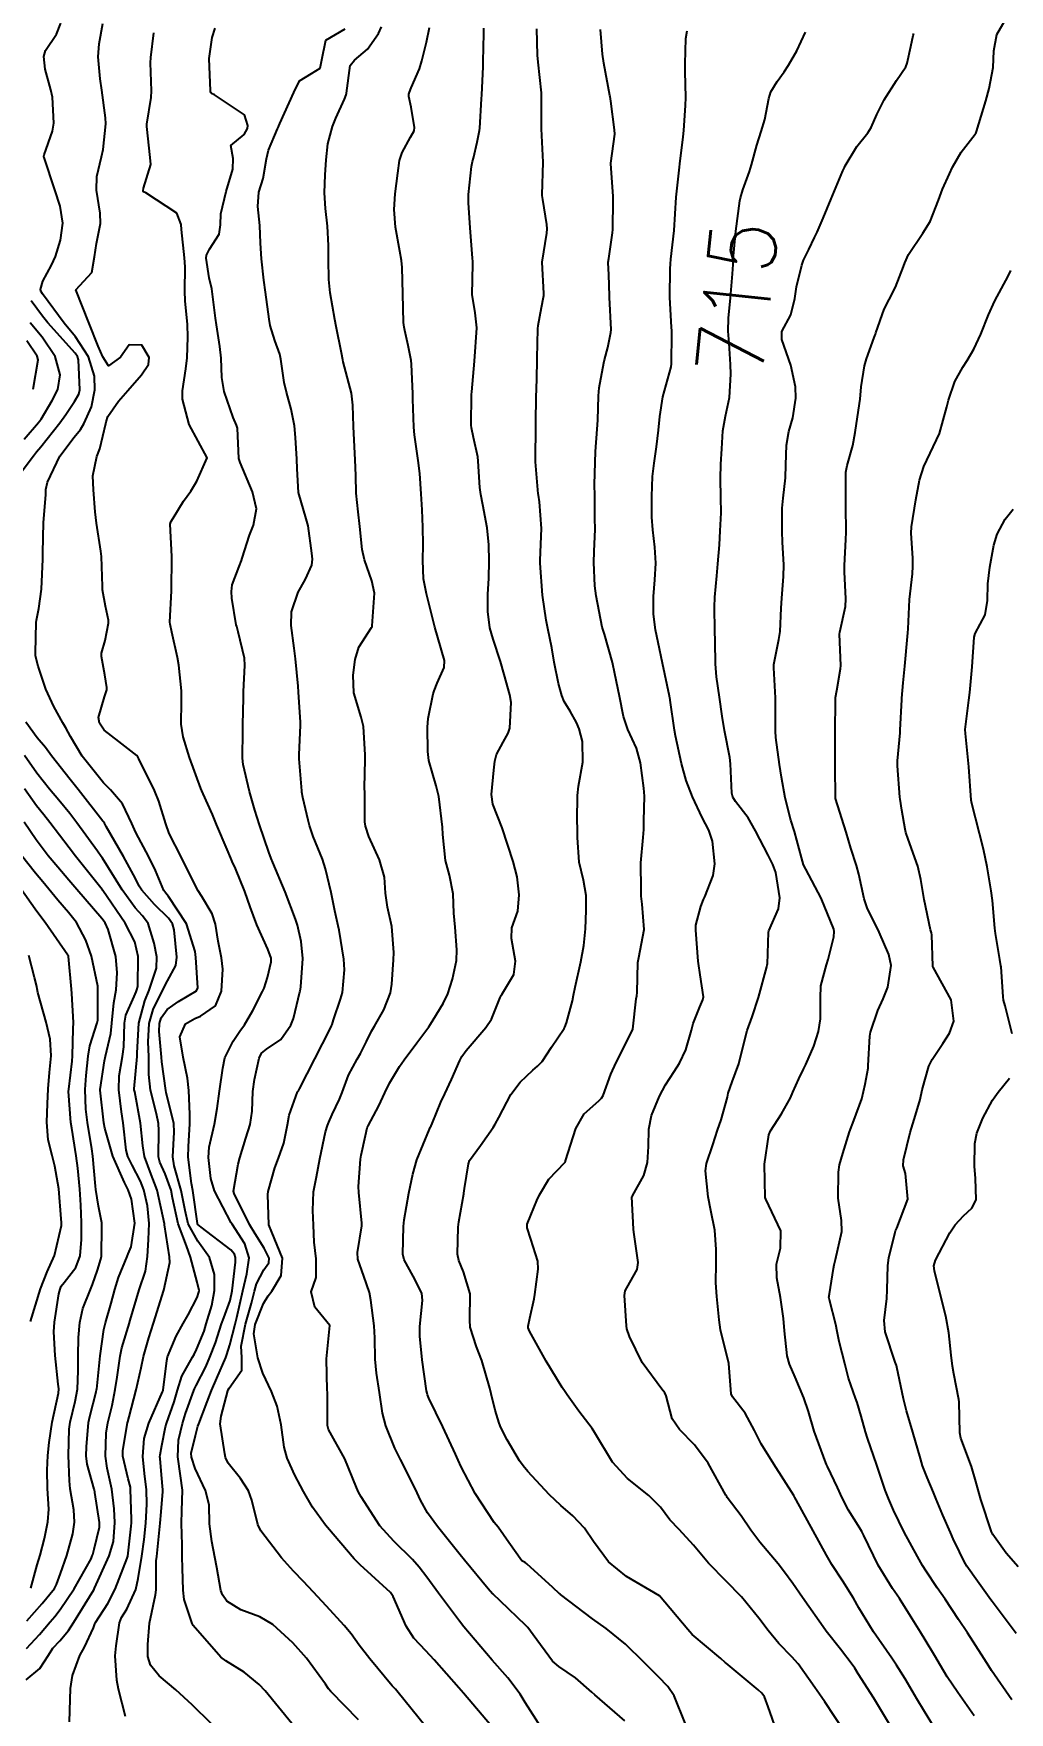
# Model space of a CAD drawing. Header units: metres. Extents: x 298520 to 308411, y 7433745 to 7450750.
# Drawn here: x 300879.5 to 300938.2, y 7448323.6 to 7448424.5 of the extents above; entities that cross this region are included whole.
import ezdxf
from ezdxf.enums import TextEntityAlignment as Align

# ---------------------------------------------------------------- set-up
doc = ezdxf.new("R2010")
doc.units = ezdxf.units.M
doc.header["$LTSCALE"] = 10
for name, color, linetype in [('Cotas', 45, 'Continuous'), ('Curvas de Nivel 1m', 11, 'Continuous'), ('Curvas de Nivel 5m', 15, 'Continuous')]:
    doc.layers.add(name, color=color, linetype=linetype)
doc.styles.add('Style-STANDARD', font='STANDARD.shx')

msp = doc.modelspace()

# ---------------------------------------------------------------- linework, layer by layer
at = {"layer": 'Curvas de Nivel 1m', "flags": 128}
for points, elevation in [([(300938.33, 7448324.4), (300937.11, 7448326.16), (300936.95, 7448326.41), (300936.67, 7448326.86), (300935.67, 7448328.42), (300935.14, 7448329.23), (300934.33, 7448330.44), (300933.85, 7448331.13), (300933.18, 7448332.13), (300932.97, 7448332.46), (300932.66, 7448333), (300931.87, 7448334.47), (300931.22, 7448335.78), (300930.92, 7448336.48), (300930.73, 7448336.99), (300930.22, 7448338.49), (300929.67, 7448340.11), (300929.55, 7448340.5), (300929.29, 7448341.43), (300929.05, 7448342.25), (300928.95, 7448342.51), (300928.52, 7448343.71), (300928.31, 7448344.52), (300927.96, 7448345.91), (300927.83, 7448346.52), (300927.76, 7448346.93), (300927.37, 7448348.42), (300927.35, 7448348.53), (300927.34, 7448348.56), (300927.38, 7448348.77), (300927.62, 7448350.3), (300927.66, 7448350.53), (300927.73, 7448350.85), (300928.11, 7448352.52), (300928.09, 7448353.19), (300927.89, 7448354.52), (300927.91, 7448356.08), (300927.98, 7448356.52), (300928.17, 7448357.21), (300928.58, 7448358.51), (300928.84, 7448359.18), (300929.32, 7448360.5), (300929.53, 7448361.38), (300929.7, 7448362.34), (300929.71, 7448362.5), (300929.8, 7448364.26), (300929.84, 7448364.5), (300930.28, 7448365.79), (300930.61, 7448366.49), (300930.89, 7448367.2), (300931.09, 7448368.49), (300930.95, 7448369.16), (300930.37, 7448370.49), (300929.65, 7448371.97), (300929.46, 7448372.5), (300929.15, 7448373.98), (300929, 7448374.51), (300928.66, 7448375.55), (300928.37, 7448376.51), (300927.73, 7448378.52), (300927.72, 7448380.49), (300927.72, 7448380.52), (300927.71, 7448380.56), (300927.72, 7448382.52), (300927.73, 7448384.44), (300927.73, 7448384.52), (300927.73, 7448384.59), (300927.81, 7448385.02), (300928.04, 7448386.31), (300928.05, 7448386.52), (300927.98, 7448388.39), (300928, 7448388.52), (300928.33, 7448390.05), (300928.36, 7448390.52), (300928.27, 7448392.14), (300928.27, 7448392.52), (300928.36, 7448394.08), (300928.37, 7448394.52), (300928.36, 7448396.09), (300928.36, 7448396.52), (300928.36, 7448398.12), (300928.43, 7448398.52), (300928.78, 7448399.72), (300928.93, 7448400.51), (300929.07, 7448401.44), (300929.22, 7448402.51), (300929.28, 7448403.25), (300929.48, 7448404.51), (300929.61, 7448404.94), (300930.06, 7448406.21), (300930.14, 7448406.42), (300930.16, 7448406.5), (300930.67, 7448407.91), (300930.97, 7448408.49), (300931.35, 7448409.23), (300931.82, 7448410.48), (300931.9, 7448410.7), (300932.12, 7448411.2), (300932.98, 7448412.47), (300933.43, 7448413.17), (300933.93, 7448414.45), (300934.17, 7448415.12), (300934.58, 7448416.05), (300934.76, 7448416.44), (300935.29, 7448417.35), (300936.14, 7448418.43), (300936.17, 7448418.47), (300936.21, 7448418.58), (300936.77, 7448420.42), (300936.98, 7448421.16), (300937.22, 7448422.42), (300937.25, 7448423.43), (300937.43, 7448424.41), (300938.3, 7448425.89)], 717), ([(300890.21, 7448322.97), (300889.08, 7448324.09), (300888.09, 7448324.99), (300887.1, 7448325.83), (300886.57, 7448326.47), (300886.42, 7448327.01), (300886.41, 7448327.73), (300886.51, 7448329.01), (300886.87, 7448330.71), (300886.91, 7448331), (300886.92, 7448332.75), (300886.95, 7448333), (300886.98, 7448333.21), (300887.16, 7448335), (300887.22, 7448335.68), (300887.32, 7448336.91), (300887.32, 7448337), (300887.24, 7448337.9), (300887.15, 7448338.9), (300887.14, 7448339), (300887.15, 7448339.11), (300887.26, 7448339.67), (300887.48, 7448340.8), (300887.53, 7448341), (300888, 7448342.29), (300888.2, 7448342.99), (300888.46, 7448343.84), (300889.09, 7448344.98), (300889.19, 7448345.13), (300889.34, 7448345.43), (300889.79, 7448346.54), (300889.92, 7448346.97), (300890.25, 7448348.08), (300890.42, 7448348.97), (300890.41, 7448349.94), (300890.11, 7448350.97), (300889.41, 7448351.95), (300888.84, 7448352.99), (300888.65, 7448353.78), (300888.42, 7448354.99), (300888, 7448356.46), (300887.91, 7448357), (300888, 7448358.48), (300887.97, 7448359), (300887.52, 7448360.87), (300887.49, 7448361), (300887.26, 7448362.72), (300887.23, 7448363), (300887.09, 7448364.54), (300887.11, 7448365.01), (300887.21, 7448365.36), (300887.58, 7448365.86), (300888.25, 7448366.33), (300889.34, 7448366.98), (300889.42, 7448367.15), (300889.3, 7448368.98), (300889.26, 7448369.34), (300888.74, 7448370.99), (300887.66, 7448372.65), (300887.49, 7448372.84), (300887.37, 7448373), (300886.87, 7448374.2), (300886.47, 7448375.02), (300885.7, 7448376.49), (300885.46, 7448377.03), (300884.89, 7448378.2), (300884.17, 7448379.04), (300883.74, 7448379.46), (300882.47, 7448381.06), (300881.77, 7448382.26), (300881.48, 7448382.78), (300881.3, 7448383.08), (300880.76, 7448384.05), (300880.28, 7448385.09), (300879.82, 7448386.48), (300879.67, 7448387.1), (300879.66, 7448387.27), (300879.71, 7448389.1), (300879.72, 7448389.23), (300879.86, 7448389.93), (300880.02, 7448391.1), (300880.11, 7448392.89), (300880.11, 7448393.1), (300880.1, 7448393.29), (300880.14, 7448395.1), (300880.28, 7448396.76), (300880.29, 7448397.09), (300880.38, 7448397.52), (300881.13, 7448399.08), (300881.98, 7448400.22), (300882.37, 7448400.69), (300882.58, 7448401.06), (300883.02, 7448402.05), (300883.22, 7448403.06), (300883.2, 7448403.89), (300882.85, 7448405.06), (300882.06, 7448406.25), (300881.39, 7448407.08), (300880.09, 7448408.84), (300879.99, 7448408.99), (300879.96, 7448409.09), (300880.1, 7448409.59), (300880.63, 7448410.56), (300880.86, 7448411.08), (300881.16, 7448412.05), (300881.31, 7448413.08), (300881.15, 7448414.09), (300880.82, 7448415.08), (300880.18, 7448417.02), (300880.16, 7448417.07), (300880.16, 7448417.09), (300880.16, 7448417.11), (300880.18, 7448417.18), (300880.69, 7448418.6), (300880.76, 7448419.08), (300880.68, 7448420.64), (300880.59, 7448421.09), (300880.25, 7448422.32), (300880.17, 7448423.09), (300880.27, 7448423.44), (300880.93, 7448424.43), (300881.18, 7448425.08)], 704), ([(300899.07, 7448323.2), (300897.41, 7448324.89), (300897.27, 7448325.06), (300897.1, 7448325.33), (300895.95, 7448326.9), (300895.12, 7448327.82), (300893.93, 7448328.92), (300893.14, 7448329.38), (300892.01, 7448329.81), (300891.16, 7448330.33), (300890.9, 7448330.71), (300890.81, 7448330.96), (300890.55, 7448332.34), (300890.44, 7448332.97), (300890.26, 7448333.91), (300890.12, 7448334.97), (300890.09, 7448336.11), (300889.88, 7448336.97), (300889.25, 7448338.3), (300889.03, 7448338.98), (300889.02, 7448339.21), (300889.27, 7448340.27), (300889.42, 7448340.83), (300889.48, 7448340.98), (300889.98, 7448342.29), (300890.24, 7448342.97), (300890.56, 7448343.72), (300891.1, 7448344.96), (300891.17, 7448345.13), (300891.34, 7448345.72), (300891.66, 7448346.96), (300891.77, 7448347.36), (300892.13, 7448348.95), (300892.36, 7448349.98), (300892.51, 7448350.94), (300892.24, 7448351.78), (300891.48, 7448352.96), (300891.42, 7448353.05), (300890.41, 7448354.97), (300890.19, 7448355.7), (300890.05, 7448356.97), (300890.1, 7448357.59), (300890.42, 7448358.97), (300890.57, 7448359.9), (300890.72, 7448360.96), (300890.92, 7448362.34), (300891.05, 7448362.96), (300891.55, 7448363.96), (300891.95, 7448364.56), (300892.22, 7448364.94), (300892.72, 7448365.8), (300893.31, 7448366.93), (300893.4, 7448367.13), (300893.6, 7448367.78), (300893.83, 7448368.71), (300893.82, 7448368.93), (300893.62, 7448369.48), (300892.96, 7448370.94), (300892.57, 7448372.03), (300892.25, 7448372.94), (300891.68, 7448374.32), (300891.48, 7448374.75), (300891.4, 7448374.95), (300891.18, 7448375.47), (300890.54, 7448376.97), (300890.3, 7448377.56), (300889.73, 7448378.81), (300889.65, 7448378.98), (300889.59, 7448379.13), (300888.91, 7448380.99), (300888.54, 7448382.23), (300888.42, 7448382.99), (300888.44, 7448384.35), (300888.43, 7448384.99), (300888.28, 7448386.54), (300888.2, 7448387), (300887.85, 7448388.52), (300887.75, 7448389), (300887.73, 7448389.12), (300887.83, 7448391), (300887.83, 7448391.04), (300887.85, 7448393), (300887.85, 7448393.05), (300887.76, 7448395), (300887.79, 7448395.14), (300887.93, 7448395.37), (300888.56, 7448396.38), (300889, 7448396.99), (300889.36, 7448397.58), (300889.97, 7448398.98), (300888.9, 7448400.99), (300888.5, 7448402.51), (300888.5, 7448403), (300888.7, 7448404.33), (300888.78, 7448404.99), (300888.82, 7448406.23), (300888.79, 7448406.99), (300888.66, 7448408.42), (300888.64, 7448408.99), (300888.65, 7448410.45), (300888.61, 7448411), (300888.44, 7448412.7), (300888.41, 7448413), (300888.15, 7448413.67), (300886.29, 7448414.89), (300886.16, 7448414.96), (300886.14, 7448415), (300886.13, 7448415.02), (300886.16, 7448415.19), (300886.6, 7448416.6), (300886.55, 7448417.02), (300886.35, 7448418.88), (300886.36, 7448419.02), (300886.62, 7448420.63), (300886.63, 7448421.02), (300886.57, 7448422.7), (300886.59, 7448423.02), (300886.78, 7448424.51)], 706), ([(300903.06, 7448322.86), (300901.45, 7448324.83), (300901.29, 7448325.03), (300901.1, 7448325.24), (300899.76, 7448326.85), (300899.12, 7448327.69), (300898.63, 7448328.37), (300898.21, 7448328.87), (300897.15, 7448330.03), (300896.35, 7448330.89), (300895.77, 7448331.5), (300895.17, 7448332.12), (300894.44, 7448332.92), (300893.21, 7448334.55), (300893.03, 7448334.93), (300892.67, 7448336.38), (300892.46, 7448336.94), (300891.98, 7448337.69), (300891.25, 7448338.61), (300891.08, 7448338.96), (300891.04, 7448339.18), (300890.77, 7448340.97), (300890.82, 7448341.43), (300891.22, 7448342.96), (300891.24, 7448343.02), (300891.31, 7448343.12), (300892.07, 7448344.2), (300892.06, 7448344.95), (300892.03, 7448345.64), (300892.28, 7448346.95), (300892.65, 7448348.22), (300892.82, 7448348.94), (300892.94, 7448349.38), (300893.39, 7448350.22), (300893.68, 7448350.64), (300893.7, 7448350.93), (300893.41, 7448351.53), (300892.86, 7448352.38), (300892.53, 7448352.94), (300891.6, 7448354.8), (300891.56, 7448354.95), (300891.85, 7448356.56), (300891.94, 7448356.95), (300892.3, 7448358.12), (300892.57, 7448358.94), (300892.69, 7448359.75), (300892.73, 7448360.94), (300892.82, 7448361.65), (300893.1, 7448362.93), (300893.25, 7448363.23), (300893.55, 7448363.48), (300894.41, 7448364.06), (300895.01, 7448364.92), (300895.16, 7448365.32), (300895.55, 7448366.91), (300895.56, 7448366.95), (300895.6, 7448367.22), (300895.73, 7448368.91), (300895.63, 7448369.93), (300895.4, 7448370.91), (300895.28, 7448371.28), (300894.66, 7448372.92), (300893.93, 7448374.68), (300893.83, 7448374.93), (300893.69, 7448375.31), (300893.13, 7448376.94), (300892.84, 7448377.82), (300892.52, 7448378.94), (300892.15, 7448380.56), (300892.1, 7448380.95), (300892.12, 7448382.6), (300892.13, 7448382.95), (300892.16, 7448384.58), (300892.17, 7448384.95), (300892.25, 7448386.52), (300892.22, 7448386.95), (300891.85, 7448388.53), (300891.76, 7448388.86), (300891.73, 7448388.95), (300891.47, 7448390.55), (300891.44, 7448390.96), (300891.49, 7448391.35), (300891.9, 7448392.46), (300892.04, 7448392.81), (300892.08, 7448392.95), (300892.53, 7448394.34), (300892.77, 7448394.94), (300892.95, 7448395.93), (300892.7, 7448396.94), (300891.97, 7448398.71), (300891.9, 7448398.88), (300891.89, 7448398.95), (300891.8, 7448400.76), (300891.75, 7448400.95), (300891.54, 7448401.41), (300891.01, 7448402.97), (300890.87, 7448403.81), (300890.82, 7448404.97), (300890.75, 7448405.67), (300890.53, 7448406.97), (300890.48, 7448407.37), (300890.28, 7448408.98), (300890.25, 7448409.13), (300890.1, 7448409.8), (300889.92, 7448410.98), (300889.94, 7448411.16), (300890.12, 7448411.51), (300890.7, 7448412.41), (300890.79, 7448412.97), (300890.81, 7448413.63), (300891.12, 7448414.97), (300891.53, 7448416.32), (300891.55, 7448416.96), (300891.41, 7448417.74), (300892.2, 7448418.41), (300892.4, 7448418.76), (300892.42, 7448418.95), (300892.22, 7448419.58), (300890.41, 7448420.79), (300890.23, 7448420.87), (300890.19, 7448420.92), (300890.18, 7448420.97), (300890.18, 7448421.03), (300890.1, 7448422.97), (300890.28, 7448424.22), (300890.46, 7448424.79)], 707), ([(300907.06, 7448322.81), (300905.38, 7448324.79), (300905.1, 7448325.11), (300903.63, 7448326.8), (300903.12, 7448327.35), (300902.4, 7448328.1), (300901.94, 7448328.83), (300901.16, 7448330.6), (300900.99, 7448330.84), (300899.18, 7448332.5), (300898.82, 7448332.86), (300897.21, 7448334.75), (300897.1, 7448334.88), (300896.3, 7448335.97), (300895.76, 7448336.9), (300895.59, 7448337.25), (300895.24, 7448337.89), (300894.78, 7448338.91), (300894.61, 7448339.57), (300894.42, 7448340.92), (300894.18, 7448342.03), (300893.84, 7448342.92), (300893.32, 7448344.01), (300893.03, 7448344.93), (300892.79, 7448346.38), (300892.86, 7448346.94), (300893.37, 7448348.2), (300893.65, 7448348.65), (300893.86, 7448348.93), (300894.43, 7448349.88), (300894.51, 7448350.92), (300893.86, 7448352.48), (300893.69, 7448352.93), (300893.62, 7448354.75), (300893.64, 7448354.93), (300894.05, 7448356.34), (300894.26, 7448356.92), (300894.58, 7448357.82), (300894.8, 7448358.92), (300894.91, 7448359.51), (300895.41, 7448360.91), (300895.46, 7448360.98), (300895.52, 7448361.1), (300896.45, 7448362.9), (300897.37, 7448364.69), (300897.46, 7448364.88), (300897.49, 7448364.96), (300897.57, 7448365.23), (300897.99, 7448366.47), (300898.11, 7448366.87), (300898.24, 7448368.24), (300898.2, 7448368.87), (300897.91, 7448370.61), (300897.85, 7448370.88), (300897.65, 7448371.79), (300897.47, 7448372.69), (300897.43, 7448372.88), (300897.1, 7448374.31), (300896.91, 7448374.89), (300896.35, 7448376.25), (300896.12, 7448376.9), (300896.04, 7448377.23), (300895.73, 7448378.59), (300895.66, 7448378.91), (300895.66, 7448378.99), (300895.5, 7448380.91), (300895.5, 7448381.17), (300895.58, 7448382.91), (300895.58, 7448383.12), (300895.47, 7448384.91), (300895.45, 7448385.27), (300895.28, 7448386.92), (300895.2, 7448387.56), (300895.03, 7448388.92), (300895.04, 7448389.74), (300895.44, 7448390.91), (300895.6, 7448391.19), (300895.88, 7448391.7), (300896.26, 7448392.54), (300896.3, 7448392.9), (300896.26, 7448393.26), (300896.05, 7448394.9), (300895.93, 7448395.33), (300895.47, 7448396.91), (300895.38, 7448398.32), (300895.37, 7448398.91), (300895.28, 7448400.21), (300895.22, 7448400.91), (300895.02, 7448401.9), (300894.74, 7448402.92), (300894.61, 7448403.51), (300894.41, 7448404.92), (300894.34, 7448405.22), (300894.05, 7448406.03), (300893.77, 7448406.93), (300893.7, 7448407.31), (300893.48, 7448408.94), (300893.39, 7448409.65), (300893.25, 7448410.94), (300893.19, 7448411.88), (300893.15, 7448412.94), (300893.02, 7448414.07), (300893.08, 7448414.94), (300893.34, 7448415.77), (300893.55, 7448416.94), (300893.66, 7448417.46), (300894.21, 7448418.75), (300894.27, 7448418.87), (300894.29, 7448418.93), (300894.35, 7448419.06), (300895.18, 7448420.92), (300895.53, 7448421.63), (300896.25, 7448422.06), (300896.76, 7448422.39), (300896.87, 7448422.89), (300897.11, 7448424.06), (300898.28, 7448424.75)], 708), ([(300910.06, 7448322.73), (300909.09, 7448324.23), (300908.78, 7448324.74), (300908.05, 7448325.71), (300907.11, 7448326.77), (300905.41, 7448328.79), (300905.14, 7448329.13), (300903.89, 7448330.8), (300903.17, 7448331.77), (300902.72, 7448332.36), (300902.31, 7448332.82), (300901.2, 7448333.92), (300900.35, 7448334.85), (300899.23, 7448336.58), (300899.08, 7448336.86), (300898.96, 7448337.14), (300898.26, 7448338.87), (300897.28, 7448340.64), (300897.22, 7448340.88), (300897.22, 7448342.8), (300897.21, 7448342.88), (300897.19, 7448343), (300897.16, 7448344.88), (300897.35, 7448346.88), (300896.44, 7448347.97), (300896.22, 7448348.9), (300896.52, 7448349.76), (300896.52, 7448350.89), (300896.41, 7448351.89), (300896.36, 7448352.9), (300896.32, 7448353.79), (300896.37, 7448354.9), (300896.54, 7448355.81), (300896.75, 7448356.89), (300897.1, 7448358.5), (300897.21, 7448358.88), (300897.29, 7448359.09), (300897.5, 7448359.55), (300897.93, 7448360.47), (300898.09, 7448360.87), (300898.48, 7448361.92), (300898.99, 7448362.87), (300899.2, 7448363.21), (300899.55, 7448363.93), (300899.86, 7448364.55), (300900.04, 7448364.86), (300900.59, 7448365.83), (300900.99, 7448366.85), (300901.07, 7448367.37), (300901.18, 7448368.84), (300901.19, 7448369.27), (300901.08, 7448370.84), (300900.81, 7448372), (300900.7, 7448372.84), (300900.64, 7448373.81), (300900.33, 7448374.85), (300899.7, 7448376.25), (300899.49, 7448376.86), (300899.45, 7448377.13), (300899.45, 7448378.86), (300899.44, 7448379.16), (300899.47, 7448380.86), (300899.48, 7448381.14), (300899.38, 7448382.86), (300899.23, 7448383.42), (300898.8, 7448384.87), (300898.75, 7448385.94), (300898.88, 7448386.87), (300899.09, 7448387.62), (300899.85, 7448388.79), (300899.89, 7448388.86), (300899.9, 7448388.9), (300900.04, 7448390.86), (300899.88, 7448391.6), (300899.43, 7448392.86), (300899.3, 7448393.48), (300899.16, 7448394.87), (300899.05, 7448395.75), (300898.94, 7448396.87), (300898.92, 7448397.92), (300898.88, 7448398.87), (300898.81, 7448400.04), (300898.77, 7448400.87), (300898.73, 7448402.15), (300898.65, 7448402.87), (300898.16, 7448404.76), (300898.13, 7448404.88), (300898.05, 7448405.3), (300897.74, 7448406.88), (300897.65, 7448407.3), (300897.37, 7448408.89), (300897.29, 7448409.7), (300897.27, 7448410.89), (300897.27, 7448411.74), (300897.21, 7448412.89), (300897.09, 7448413.95), (300897.04, 7448414.89), (300897.08, 7448415.99), (300897.14, 7448416.89), (300897.24, 7448417.84), (300897.51, 7448418.89), (300897.72, 7448419.38), (300898.23, 7448420.52), (300898.33, 7448420.78), (300898.36, 7448420.88), (300898.58, 7448422.55), (300898.84, 7448422.87), (300899.61, 7448423.53), (300900.28, 7448424.46), (300900.46, 7448424.86)], 709), ([(300918.7, 7448323), (300918.04, 7448324.64), (300917.66, 7448325.2), (300917.1, 7448325.78), (300916.23, 7448326.66), (300915.12, 7448327.75), (300913.96, 7448328.68), (300913.14, 7448329.26), (300911.21, 7448330.72), (300911.19, 7448330.74), (300911.16, 7448330.76), (300910.75, 7448331.14), (300909.18, 7448332.57), (300909.08, 7448332.64), (300908.89, 7448332.74), (300908.1, 7448333.85), (300907.47, 7448334.77), (300907.35, 7448334.9), (300907.22, 7448335.05), (300906.09, 7448336.78), (300905.25, 7448338.39), (300905.06, 7448338.79), (300904.9, 7448339.15), (300904.15, 7448340.8), (300903.3, 7448342.52), (300903.21, 7448342.72), (300903.19, 7448342.81), (300903.16, 7448342.95), (300902.9, 7448344.82), (300902.76, 7448346.23), (300902.75, 7448346.82), (300902.92, 7448348.37), (300902.87, 7448348.82), (300902.36, 7448349.85), (300901.81, 7448350.83), (300901.73, 7448351.16), (300901.78, 7448352.83), (300901.82, 7448353.23), (300902.09, 7448354.83), (300902.33, 7448355.96), (300902.58, 7448356.82), (300903.35, 7448358.67), (300903.41, 7448358.81), (300903.44, 7448358.87), (300903.5, 7448359), (300904.03, 7448360.29), (300904.26, 7448360.8), (300904.67, 7448361.66), (300905.16, 7448362.79), (300905.29, 7448363.04), (300905.55, 7448363.4), (300906.73, 7448364.77), (300907.06, 7448365.28), (300907.59, 7448366.57), (300907.65, 7448366.7), (300907.68, 7448366.76), (300908.41, 7448367.95), (300908.51, 7448368.75), (300908.27, 7448370.12), (300908.29, 7448370.75), (300908.64, 7448371.77), (300908.73, 7448372.75), (300908.6, 7448373.82), (300908.37, 7448374.75), (300907.71, 7448376.76), (300907.14, 7448378.18), (300907.07, 7448378.77), (300907.2, 7448380.22), (300907.26, 7448380.77), (300907.37, 7448381.16), (300907.77, 7448381.91), (300908.07, 7448382.46), (300908.16, 7448382.76), (300908.25, 7448384.3), (300908.17, 7448384.76), (300907.82, 7448385.97), (300907.6, 7448386.76), (300907.16, 7448388.09), (300906.97, 7448388.77), (300906.85, 7448389.76), (300906.85, 7448390.78), (300906.91, 7448391.75), (300906.93, 7448392.77), (300906.9, 7448393.76), (300906.8, 7448394.78), (300906.55, 7448396.17), (300906.43, 7448396.78), (300906.37, 7448397.2), (300906.27, 7448398.79), (300906.24, 7448399.05), (300905.99, 7448400.21), (300905.86, 7448400.79), (300905.85, 7448400.94), (300905.87, 7448402.79), (300905.88, 7448402.94), (300906.04, 7448404.79), (300906.18, 7448406.79), (300906.08, 7448407.69), (300905.91, 7448408.79), (300905.95, 7448410.62), (300905.95, 7448410.78), (300905.92, 7448410.97), (300905.78, 7448412.79), (300905.68, 7448414.3), (300905.69, 7448414.79), (300905.87, 7448416.48), (300905.93, 7448416.78), (300905.98, 7448416.99), (300906.2, 7448417.94), (300906.34, 7448418.65), (300906.36, 7448418.78), (300906.47, 7448420.54), (300906.48, 7448420.78), (300906.56, 7448422.47), (300906.57, 7448422.78), (300906.6, 7448424.46), (300906.6, 7448424.78)], 711), ([(300924.19, 7448322.56), (300923.69, 7448323.97), (300923.47, 7448324.57), (300923.31, 7448324.8), (300923.1, 7448324.99), (300921.16, 7448326.6), (300921.11, 7448326.64), (300920.84, 7448326.87), (300919.13, 7448328.32), (300918.98, 7448328.48), (300918.87, 7448328.62), (300917.16, 7448330.65), (300915.17, 7448331.8), (300914.1, 7448332.68), (300913.2, 7448333.9), (300912.66, 7448334.7), (300911.95, 7448335.44), (300911.23, 7448336.07), (300910.54, 7448336.73), (300909.25, 7448338.12), (300908.96, 7448338.45), (300908.74, 7448338.75), (300908.01, 7448340.02), (300907.63, 7448340.76), (300907.53, 7448341.01), (300907.29, 7448341.8), (300907.05, 7448342.77), (300906.97, 7448343.11), (300906.48, 7448344.77), (300906.17, 7448345.6), (300905.79, 7448346.78), (300905.77, 7448347.2), (300905.78, 7448348.78), (300905.39, 7448350.1), (300905.11, 7448350.79), (300905.03, 7448351.17), (300905.07, 7448352.79), (300905.11, 7448353.11), (300905.41, 7448354.79), (300905.41, 7448354.82), (300905.45, 7448355.11), (300905.68, 7448356.58), (300905.75, 7448356.79), (300906.4, 7448357.69), (300907.17, 7448358.76), (300907.29, 7448358.97), (300907.5, 7448359.37), (300907.98, 7448360.29), (300908.23, 7448360.75), (300908.78, 7448361.5), (300909.54, 7448362.22), (300909.83, 7448362.45), (300910.12, 7448362.73), (300910.68, 7448363.6), (300911.44, 7448364.72), (300911.48, 7448364.8), (300911.57, 7448365.06), (300911.93, 7448366.37), (300912, 7448366.71), (300912.09, 7448367.2), (300912.44, 7448368.71), (300912.61, 7448369.69), (300912.71, 7448370.7), (300912.76, 7448371.81), (300912.75, 7448372.7), (300912.59, 7448373.62), (300912.33, 7448374.71), (300912.24, 7448376.18), (300912.24, 7448376.71), (300912.22, 7448377.21), (300912.23, 7448378.71), (300912.3, 7448379.27), (300912.55, 7448380.71), (300912.53, 7448381.95), (300912.33, 7448382.71), (300912.17, 7448383.1), (300911.79, 7448383.77), (300911.44, 7448384.36), (300911.29, 7448384.72), (300911.1, 7448385.43), (300910.84, 7448386.72), (300910.7, 7448387.58), (300910.46, 7448388.73), (300910.35, 7448389.23), (300910.14, 7448390.74), (300909.99, 7448392.65), (300909.99, 7448392.74), (300910, 7448392.83), (300910.07, 7448394.74), (300909.95, 7448396.34), (300909.89, 7448396.74), (300909.88, 7448396.82), (300909.72, 7448398.74), (300909.71, 7448399), (300909.73, 7448400.74), (300909.74, 7448401), (300909.76, 7448402.74), (300909.77, 7448403), (300909.81, 7448404.74), (300909.82, 7448404.97), (300909.85, 7448406.74), (300909.87, 7448406.94), (300910.08, 7448408.02), (300910.2, 7448408.63), (300910.22, 7448408.74), (300910.22, 7448408.86), (300910.11, 7448410.74), (300910.39, 7448412.48), (300910.42, 7448412.74), (300910.4, 7448412.99), (300910.16, 7448414.5), (300910.12, 7448414.74), (300910.12, 7448414.78), (300910.18, 7448416.74), (300910.07, 7448418.74), (300910.07, 7448418.89), (300910.08, 7448420.74), (300910.08, 7448420.9), (300909.88, 7448422.74), (300909.84, 7448423.17), (300909.79, 7448424.74)], 712), ([(300928.26, 7448322.51), (300927.09, 7448324.27), (300926.92, 7448324.53), (300926.5, 7448325.14), (300925.49, 7448326.55), (300925.12, 7448326.98), (300924.34, 7448327.78), (300923.69, 7448328.57), (300923.14, 7448329.31), (300922.09, 7448330.59), (300921.17, 7448331.53), (300920.1, 7448332.61), (300919.2, 7448333.69), (300918.34, 7448334.63), (300917.79, 7448335.21), (300917.23, 7448335.96), (300916.53, 7448336.66), (300915.24, 7448337.68), (300914.34, 7448338.68), (300913.28, 7448340.43), (300913.11, 7448340.69), (300912.32, 7448341.73), (300911.62, 7448342.72), (300911.49, 7448342.9), (300911.31, 7448343.16), (300910.36, 7448344.73), (300909.35, 7448346.53), (300909.26, 7448346.74), (300909.26, 7448346.84), (300909.36, 7448347.32), (300909.64, 7448348.47), (300909.67, 7448348.74), (300909.87, 7448350.26), (300909.86, 7448350.74), (300909.42, 7448352.06), (300909.2, 7448352.74), (300909.21, 7448352.96), (300909.43, 7448353.5), (300909.8, 7448354.38), (300909.95, 7448354.73), (300910.52, 7448355.67), (300911.47, 7448356.66), (300911.5, 7448356.69), (300911.51, 7448356.72), (300911.52, 7448356.77), (300912.13, 7448358.71), (300912.63, 7448359.58), (300913.52, 7448360.38), (300913.68, 7448360.53), (300913.77, 7448360.69), (300914.24, 7448361.98), (300914.55, 7448362.68), (300914.89, 7448363.34), (300915.56, 7448364.67), (300915.76, 7448366.5), (300915.79, 7448366.67), (300915.81, 7448366.88), (300915.85, 7448368.67), (300915.92, 7448368.97), (300916.25, 7448370.66), (300916.12, 7448372.19), (300916.06, 7448372.66), (300916.06, 7448373.05), (300916.05, 7448374.66), (300916.18, 7448376.19), (300916.22, 7448376.66), (300916.23, 7448377.18), (300916.26, 7448378.66), (300916.23, 7448379.15), (300916.03, 7448380.67), (300915.77, 7448381.55), (300915.26, 7448382.68), (300915, 7448383.46), (300914.75, 7448384.68), (300914.48, 7448386.02), (300914.33, 7448386.69), (300913.85, 7448388.39), (300913.76, 7448388.69), (300913.72, 7448388.82), (300913.36, 7448390.7), (300913.28, 7448391.3), (300913.21, 7448392.7), (300913.24, 7448393.36), (300913.29, 7448394.7), (300913.28, 7448395.34), (300913.27, 7448396.7), (300913.26, 7448397.39), (300913.29, 7448398.7), (300913.32, 7448399.36), (300913.42, 7448400.7), (300913.45, 7448401.25), (300913.49, 7448402.7), (300913.53, 7448403.19), (300913.82, 7448404.69), (300913.86, 7448404.87), (300914.05, 7448405.62), (300914.24, 7448406.51), (300914.25, 7448406.69), (300914.16, 7448408.62), (300914.16, 7448408.69), (300914.11, 7448409.99), (300914.08, 7448410.69), (300914.08, 7448410.73), (300914.12, 7448410.95), (300914.34, 7448412.49), (300914.35, 7448412.69), (300914.37, 7448414.48), (300914.37, 7448414.69), (300914.23, 7448416.64), (300914.23, 7448416.69), (300914.47, 7448418.43), (300914.46, 7448418.69), (300914.23, 7448420.4), (300914.19, 7448420.69), (300914.17, 7448420.75), (300913.81, 7448422.69), (300913.73, 7448423.22), (300913.61, 7448424.7)], 713), ([(300931.07, 7448322.79), (300930.04, 7448324.49), (300929.11, 7448325.96), (300928.9, 7448326.29), (300928.75, 7448326.51), (300928.04, 7448327.44), (300927.17, 7448328.53), (300927.13, 7448328.58), (300925.76, 7448330.54), (300925.17, 7448331.38), (300924.68, 7448332.06), (300924.3, 7448332.56), (300923.2, 7448333.87), (300922.65, 7448334.59), (300922.07, 7448335.44), (300921.23, 7448336.55), (300921.2, 7448336.6), (300921.15, 7448336.68), (300920.09, 7448338.61), (300919.27, 7448339.72), (300918.36, 7448340.63), (300917.93, 7448341.28), (300917.57, 7448342.65), (300917.49, 7448342.83), (300917.31, 7448343.06), (300916.13, 7448344.66), (300915.35, 7448346.21), (300915.2, 7448346.67), (300915.17, 7448346.86), (300915.05, 7448348.67), (300915.1, 7448348.95), (300915.38, 7448349.47), (300915.81, 7448350.25), (300915.87, 7448350.67), (300915.61, 7448352.48), (300915.59, 7448352.67), (300915.5, 7448354.61), (300915.53, 7448354.67), (300916.23, 7448355.89), (300916.45, 7448356.66), (300916.51, 7448357.63), (300916.53, 7448358.66), (300916.69, 7448359.48), (300917.16, 7448360.65), (300917.53, 7448361.34), (300918.05, 7448362.13), (300918.37, 7448362.63), (300918.75, 7448363.43), (300919.08, 7448364.62), (300919.19, 7448365.01), (300919.58, 7448366.01), (300919.76, 7448366.44), (300919.8, 7448366.62), (300919.61, 7448367.93), (300919.5, 7448368.62), (300919.49, 7448368.75), (300919.34, 7448370.62), (300919.35, 7448370.91), (300919.65, 7448372.04), (300919.81, 7448372.46), (300919.88, 7448372.62), (300920.38, 7448373.91), (300920.49, 7448374.61), (300920.35, 7448375.96), (300920.12, 7448376.62), (300919.72, 7448377.38), (300919.14, 7448378.63), (300918.77, 7448379.6), (300918.48, 7448380.63), (300918.13, 7448382.29), (300918.06, 7448382.64), (300917.8, 7448384.44), (300917.78, 7448384.61), (300917.77, 7448384.64), (300917.76, 7448384.68), (300917.34, 7448386.65), (300917.09, 7448387.89), (300916.92, 7448388.65), (300916.8, 7448389.59), (300916.81, 7448390.66), (300916.89, 7448391.65), (300916.95, 7448392.65), (300916.89, 7448393.63), (300916.76, 7448394.66), (300916.7, 7448395.43), (300916.7, 7448396.66), (300916.75, 7448397.86), (300916.84, 7448398.66), (300916.98, 7448399.65), (300917.1, 7448400.65), (300917.18, 7448401.47), (300917.37, 7448402.65), (300917.86, 7448404.46), (300917.89, 7448404.64), (300917.9, 7448406.48), (300917.9, 7448406.64), (300917.89, 7448406.82), (300917.78, 7448408.64), (300917.81, 7448410.34), (300917.83, 7448410.64), (300917.85, 7448410.91), (300918.04, 7448412.64), (300918.16, 7448414.64), (300918.37, 7448416.45), (300918.39, 7448416.64), (300918.59, 7448418.26), (300918.62, 7448418.64), (300918.72, 7448420.14), (300918.74, 7448420.63), (300918.7, 7448422.18), (300918.7, 7448422.64), (300918.75, 7448424.16), (300918.82, 7448424.63)], 714), ([(300936.07, 7448323.43), (300935.38, 7448324.43), (300935.1, 7448324.83), (300934.44, 7448325.77), (300934.04, 7448326.45), (300933.71, 7448327.05), (300933.13, 7448328.01), (300932.84, 7448328.46), (300932.34, 7448329.27), (300931.58, 7448330.48), (300931.17, 7448331.09), (300930.31, 7448332.49), (300929.44, 7448334.27), (300929.33, 7448334.5), (300929.21, 7448334.7), (300928.51, 7448335.79), (300928.13, 7448336.52), (300927.86, 7448337.14), (300927.25, 7448338.41), (300927.2, 7448338.53), (300927.15, 7448338.63), (300926.46, 7448340.54), (300926.11, 7448341.72), (300925.84, 7448342.54), (300925.32, 7448343.78), (300924.98, 7448344.55), (300924.83, 7448345.05), (300924.67, 7448346.56), (300924.62, 7448347.29), (300924.44, 7448348.56), (300924.22, 7448349.74), (300924.2, 7448350.56), (300924.44, 7448351.53), (300924.45, 7448352.56), (300923.55, 7448354.46), (300923.51, 7448354.57), (300923.47, 7448356.57), (300923.74, 7448358.32), (300923.84, 7448358.57), (300924.49, 7448359.58), (300925.04, 7448360.55), (300925.18, 7448360.9), (300925.53, 7448361.7), (300925.81, 7448362.27), (300925.95, 7448362.55), (300926.44, 7448363.65), (300926.72, 7448364.54), (300926.83, 7448365.29), (300926.84, 7448366.54), (300926.86, 7448367.28), (300927.2, 7448368.53), (300927.3, 7448368.85), (300927.63, 7448370.21), (300927.66, 7448370.53), (300927.64, 7448370.67), (300926.87, 7448372.54), (300925.95, 7448374.28), (300925.82, 7448374.55), (300925.69, 7448374.98), (300925.27, 7448376.55), (300925.06, 7448377.22), (300924.71, 7448378.56), (300924.5, 7448379.8), (300924.38, 7448380.56), (300924.16, 7448382.19), (300924.14, 7448382.57), (300924.14, 7448384.22), (300924.13, 7448384.57), (300924.03, 7448386.37), (300924.04, 7448386.57), (300924.34, 7448388.07), (300924.41, 7448388.56), (300924.48, 7448389.95), (300924.51, 7448390.56), (300924.61, 7448391.85), (300924.63, 7448392.56), (300924.56, 7448393.92), (300924.53, 7448394.56), (300924.54, 7448395.96), (300924.59, 7448396.56), (300924.73, 7448397.79), (300924.75, 7448398.56), (300924.8, 7448399.75), (300924.94, 7448400.56), (300925.17, 7448401.39), (300925.35, 7448402.56), (300925.33, 7448403.25), (300925.06, 7448404.56), (300924.52, 7448406.1), (300924.52, 7448406.57), (300925.06, 7448407.58), (300925.3, 7448408.56), (300925.4, 7448409.26), (300925.71, 7448410.55), (300925.82, 7448410.85), (300926.13, 7448411.5), (300926.47, 7448412.21), (300926.63, 7448412.54), (300926.99, 7448413.37), (300927.48, 7448414.53), (300928.18, 7448416.22), (300928.27, 7448416.43), (300928.32, 7448416.52), (300929.03, 7448417.68), (300929.69, 7448418.51), (300929.89, 7448418.83), (300930.22, 7448419.6), (300930.66, 7448420.49), (300931.4, 7448421.64), (300931.96, 7448422.47), (300932.05, 7448422.68), (300932.27, 7448423.68), (300932.41, 7448424.34), (300932.44, 7448424.47)], 716), ([(300938.6, 7448328.39), (300937.16, 7448330.3), (300937.08, 7448330.41), (300936.28, 7448331.53), (300935.64, 7448332.43), (300935.47, 7448332.71), (300935.19, 7448333.28), (300934.82, 7448334.06), (300934.64, 7448334.44), (300934.19, 7448335.48), (300933.78, 7448336.45), (300933.62, 7448336.84), (300933.25, 7448337.75), (300932.97, 7448338.46), (300932.84, 7448338.89), (300932.38, 7448340.47), (300932.01, 7448341.76), (300931.83, 7448342.47), (300931.42, 7448344.38), (300931.4, 7448344.48), (300931.33, 7448344.68), (300930.73, 7448346.49), (300930.67, 7448347.17), (300930.82, 7448348.49), (300930.85, 7448349.02), (300930.88, 7448350.49), (300930.95, 7448350.95), (300931.32, 7448352.48), (300931.34, 7448352.56), (300931.43, 7448352.72), (300932.08, 7448354.47), (300931.94, 7448356), (300931.81, 7448356.47), (300931.82, 7448356.82), (300932.22, 7448358.47), (300932.54, 7448359.5), (300932.82, 7448360.46), (300932.95, 7448361.03), (300933.35, 7448362.45), (300933.55, 7448362.86), (300934.18, 7448363.82), (300934.58, 7448364.44), (300934.85, 7448365.16), (300934.68, 7448366.44), (300933.61, 7448368.4), (300933.59, 7448368.43), (300933.59, 7448368.45), (300933.52, 7448370.34), (300933.5, 7448370.45), (300933.44, 7448370.64), (300933.06, 7448372.46), (300932.87, 7448373.66), (300932.68, 7448374.47), (300932.1, 7448376.08), (300931.97, 7448376.48), (300931.92, 7448376.68), (300931.73, 7448377.82), (300931.62, 7448378.48), (300931.6, 7448378.61), (300931.46, 7448380.48), (300931.46, 7448380.78), (300931.62, 7448382.48), (300931.63, 7448382.64), (300931.73, 7448384.48), (300931.73, 7448384.55), (300931.81, 7448385.47), (300931.9, 7448386.48), (300932.07, 7448388.25), (300932.09, 7448388.48), (300932.1, 7448388.72), (300932.19, 7448390.48), (300932.36, 7448392.01), (300932.39, 7448392.47), (300932.39, 7448392.95), (300932.28, 7448394.47), (300932.3, 7448394.85), (300932.57, 7448396.47), (300932.78, 7448397.64), (300933.05, 7448398.46), (300933.99, 7448400.45), (300934.42, 7448402.04), (300934.52, 7448402.44), (300934.91, 7448403.56), (300935.39, 7448404.44), (300935.65, 7448404.83), (300936.05, 7448405.52), (300936.48, 7448406.42), (300936.93, 7448407.57), (300937.31, 7448408.41), (300938.11, 7448409.9), (300938.28, 7448410.23)], 718), ([(300878.86, 7448398.21), (300879.55, 7448399.1), (300879.73, 7448399.35), (300879.98, 7448399.64), (300881.13, 7448401.08), (300881.49, 7448401.59), (300882.01, 7448402.36), (300882.27, 7448402.81), (300882.32, 7448403.07), (300882.24, 7448404.87), (300882.18, 7448405.07), (300882.05, 7448405.27), (300880.41, 7448407.09), (300880.08, 7448407.49), (300879.4, 7448408.42)], 703), ([(300878.98, 7448400.11), (300879.85, 7448401.1), (300879.91, 7448401.18), (300880, 7448401.31), (300880.67, 7448402.42), (300881, 7448403.08), (300881.14, 7448403.97), (300880.85, 7448405.08), (300880.06, 7448406.24), (300879.35, 7448407.1)], 702), ([(300879.52, 7448403.1), (300879.82, 7448404.87), (300879.77, 7448405.09), (300879.14, 7448406.02)], 701), ([(300938.35, 7448364.4), (300937.93, 7448366.07), (300937.83, 7448366.41), (300937.81, 7448366.62), (300937.69, 7448368.41), (300937.68, 7448368.48), (300937.62, 7448368.86), (300937.36, 7448370.41), (300937.32, 7448370.73), (300937.17, 7448372.41), (300937.1, 7448372.99), (300936.86, 7448374.42), (300936.63, 7448375.49), (300936.4, 7448376.42), (300935.93, 7448378.23), (300935.89, 7448378.43), (300935.75, 7448380.43), (300935.55, 7448382.43), (300935.54, 7448382.67), (300935.75, 7448384.43), (300935.81, 7448384.89), (300935.96, 7448386.43), (300936.07, 7448388.21), (300936.14, 7448388.43), (300936.73, 7448389.56), (300936.88, 7448390.42), (300936.9, 7448391.41), (300937.01, 7448392.41), (300937.26, 7448393.75), (300937.45, 7448394.41), (300937.93, 7448395.31), (300938.42, 7448395.91)], 719), ([(300885.07, 7448323.4), (300884.66, 7448325.03), (300884.56, 7448325.57), (300884.46, 7448327.04), (300884.52, 7448327.64), (300884.72, 7448329.03), (300884.84, 7448329.34), (300885.15, 7448329.85), (300885.69, 7448331.02), (300885.84, 7448331.69), (300886.05, 7448333.02), (300886.19, 7448334.02), (300886.29, 7448335.01), (300886.35, 7448336.14), (300886.34, 7448337.01), (300886.22, 7448338), (300886.11, 7448339.02), (300886.19, 7448340.09), (300886.47, 7448341.01), (300887.3, 7448342.9), (300887.33, 7448342.97), (300887.34, 7448343), (300887.55, 7448344.78), (300887.6, 7448345), (300888.11, 7448346.23), (300888.53, 7448346.99), (300888.83, 7448347.51), (300889.37, 7448348.56), (300889.48, 7448348.88), (300889.49, 7448348.98), (300889.38, 7448349.48), (300888.98, 7448350.98), (300888.73, 7448351.66), (300888.24, 7448352.99), (300887.9, 7448354.54), (300887.81, 7448355), (300887.46, 7448355.98), (300887.14, 7448356.68), (300887.06, 7448357.01), (300887.07, 7448358.59), (300887.05, 7448359.01), (300886.93, 7448359.58), (300886.58, 7448361.01), (300886.47, 7448361.95), (300886.47, 7448363.02), (300886.44, 7448363.91), (300886.49, 7448365.02), (300886.74, 7448365.85), (300887.3, 7448367), (300887.6, 7448367.57), (300888.1, 7448368.5), (300888.16, 7448368.99), (300888, 7448370.63), (300887.9, 7448371), (300887.65, 7448371.34), (300886.81, 7448372.17), (300886.05, 7448373.02), (300885.9, 7448373.26), (300885.67, 7448373.72), (300884.96, 7448375.04), (300883.91, 7448376.85), (300883.8, 7448377.05), (300883.77, 7448377.1), (300883.71, 7448377.17), (300882.23, 7448379.06), (300881.74, 7448379.66), (300880.63, 7448381.09), (300880.26, 7448381.59), (300879.77, 7448382.18), (300879.08, 7448383.11)], 703), ([(300881.7, 7448323.07), (300881.74, 7448324.42), (300881.77, 7448325.07), (300881.88, 7448325.85), (300882.33, 7448327.06), (300882.61, 7448327.57), (300883.14, 7448328.72), (300883.23, 7448328.96), (300883.27, 7448329.05), (300884, 7448330.19), (300884.46, 7448331.04), (300885.18, 7448332.9), (300885.21, 7448333.03), (300885.41, 7448334.83), (300885.43, 7448335.03), (300885.44, 7448335.25), (300885.38, 7448337.03), (300885.37, 7448337.16), (300885.24, 7448337.66), (300884.92, 7448339.03), (300884.91, 7448339.38), (300885.2, 7448341.03), (300885.22, 7448341.1), (300885.29, 7448341.4), (300885.72, 7448343.02), (300886.01, 7448344.33), (300886.16, 7448345.02), (300886.48, 7448346.14), (300886.75, 7448347.01), (300887.37, 7448349), (300887.73, 7448350.66), (300887.72, 7448351), (300887.42, 7448352.92), (300887.41, 7448352.99), (300886.98, 7448355.01), (300886.56, 7448356.11), (300886.21, 7448357.02), (300886.11, 7448357.66), (300885.98, 7448359.02), (300885.63, 7448360.92), (300885.6, 7448361.03), (300885.6, 7448361.1), (300885.77, 7448363.03), (300885.77, 7448363.25), (300885.88, 7448365.03), (300886.24, 7448366.37), (300886.5, 7448367.02), (300886.93, 7448368.33), (300886.96, 7448369.01), (300886.79, 7448369.84), (300886.43, 7448371.02), (300886.1, 7448371.48), (300885.65, 7448371.97), (300884.87, 7448373.04), (300883.68, 7448374.94), (300883.61, 7448375.05), (300883.38, 7448375.36), (300882.15, 7448377.07), (300881.72, 7448377.63), (300881.07, 7448378.43), (300880.5, 7448379.09), (300879.75, 7448380.05), (300879.01, 7448381.11)], 702), ([(300879.1, 7448325.6), (300879.93, 7448326.27), (300880.44, 7448327.09), (300880.71, 7448327.5), (300881.13, 7448327.95), (300881.64, 7448328.56), (300881.97, 7448329.07), (300883.16, 7448331), (300883.18, 7448331.03), (300883.19, 7448331.05), (300883.21, 7448331.1), (300884.09, 7448333.04), (300884.34, 7448333.9), (300884.43, 7448335.04), (300884.39, 7448335.87), (300884.24, 7448337.04), (300883.97, 7448338.32), (300883.86, 7448339.04), (300883.9, 7448340.42), (300884.01, 7448341.04), (300884.26, 7448342.07), (300884.46, 7448343.04), (300884.57, 7448343.78), (300884.75, 7448345.04), (300884.85, 7448345.53), (300885.31, 7448347.03), (300885.32, 7448347.06), (300885.35, 7448347.2), (300885.9, 7448349.02), (300886.27, 7448350.14), (300886.4, 7448351.02), (300886.45, 7448352.05), (300886.49, 7448353.01), (300886.4, 7448354.06), (300886.17, 7448355.02), (300885.97, 7448355.54), (300885.47, 7448356.51), (300885.21, 7448357.03), (300885.11, 7448357.4), (300884.93, 7448359.04), (300884.84, 7448359.7), (300884.67, 7448361.04), (300884.7, 7448361.87), (300884.89, 7448363.04), (300884.97, 7448363.62), (300885.02, 7448365.04), (300885.09, 7448365.51), (300885.59, 7448366.64), (300885.71, 7448366.91), (300885.75, 7448367.03), (300885.81, 7448367.24), (300885.83, 7448369.03), (300885.63, 7448369.92), (300885.06, 7448371.04), (300883.71, 7448373), (300883.68, 7448373.05), (300883.66, 7448373.07), (300882.07, 7448375.07), (300881.69, 7448375.56), (300880.53, 7448377.09), (300880.16, 7448377.54), (300879.72, 7448378.09), (300879.01, 7448379.11)], 701), ([(300879.14, 7448329.15), (300880.06, 7448330.18), (300880.8, 7448331.08), (300880.93, 7448331.32), (300881.17, 7448331.98), (300881.54, 7448333.07), (300881.91, 7448334.36), (300882.01, 7448335.07), (300881.96, 7448335.81), (300881.75, 7448337.07), (300881.7, 7448337.54), (300881.64, 7448339.07), (300881.68, 7448340.66), (300881.74, 7448341.07), (300882.05, 7448342.31), (300882.18, 7448343.06), (300882.22, 7448344.16), (300882.23, 7448345.06), (300882.25, 7448346.15), (300882.33, 7448347.06), (300882.51, 7448347.9), (300882.97, 7448349.05), (300883.09, 7448349.34), (300883.39, 7448350.2), (300883.59, 7448350.86), (300883.62, 7448351.05), (300883.65, 7448352.82), (300883.64, 7448353.05), (300883.44, 7448354.05), (300883.29, 7448355.05), (300883.27, 7448355.24), (300883.1, 7448357.05), (300883.04, 7448357.49), (300882.78, 7448359.06), (300882.69, 7448359.87), (300882.65, 7448361.06), (300882.7, 7448361.89), (300882.83, 7448363.06), (300882.93, 7448363.67), (300883.37, 7448365.05), (300883.4, 7448365.21), (300883.41, 7448367.05), (300883.4, 7448367.25), (300883.02, 7448369.06), (300882.68, 7448370.01), (300882.12, 7448371.07), (300881.65, 7448371.69), (300881, 7448372.42), (300880.47, 7448373.09), (300880.11, 7448373.53), (300879.67, 7448374.04), (300878.82, 7448375.11)], 699), ([(300879.39, 7448331.1), (300879.77, 7448332.5), (300879.94, 7448333.09), (300880.2, 7448334.08), (300880.41, 7448335.09), (300880.46, 7448335.85), (300880.39, 7448337.09), (300880.36, 7448338.2), (300880.41, 7448339.08), (300880.49, 7448339.86), (300880.66, 7448341.08), (300881.04, 7448342.81), (300881.07, 7448343.07), (300881.03, 7448343.35), (300880.85, 7448345.08), (300880.76, 7448346.49), (300880.8, 7448347.08), (300881.07, 7448348.77), (300881.14, 7448349.07), (300881.21, 7448349.24), (300881.38, 7448349.46), (300882.09, 7448350.37), (300882.34, 7448351.06), (300882.43, 7448352.04), (300882.43, 7448353.06), (300882.39, 7448354.11), (300882.32, 7448355.06), (300882.2, 7448356.33), (300882.11, 7448357.06), (300881.84, 7448358.72), (300881.79, 7448359.07), (300881.65, 7448360.93), (300881.66, 7448361.07), (300881.86, 7448362.75), (300881.88, 7448363.07), (300881.93, 7448364.69), (300881.94, 7448365.07), (300881.84, 7448366.81), (300881.82, 7448367.07), (300881.65, 7448369.04), (300881.64, 7448369.07), (300881.61, 7448369.12), (300880.24, 7448371.09), (300879.98, 7448371.43), (300879.65, 7448371.89), (300878.79, 7448373.11)], 698), ([(300879.37, 7448347.12), (300879.97, 7448349.09), (300880.37, 7448350.11), (300880.81, 7448351.08), (300881.23, 7448352.89), (300881.23, 7448353.07), (300881.21, 7448353.29), (300881.06, 7448355.08), (300880.83, 7448356.44), (300880.66, 7448357.08), (300880.42, 7448358.03), (300880.35, 7448359.09), (300880.39, 7448360.2), (300880.43, 7448361.09), (300880.51, 7448362.07), (300880.6, 7448363.08), (300880.54, 7448364.07), (300880.3, 7448365.09), (300879.81, 7448366.87), (300879.77, 7448367.1), (300879.74, 7448367.24), (300879.6, 7448367.78), (300879.27, 7448369.1)], 697), ([(300938.71, 7448332.39), (300938, 7448333.21), (300937.2, 7448334.33), (300937.17, 7448334.38), (300937.16, 7448334.41), (300937.12, 7448334.49), (300936.48, 7448336.42), (300936.17, 7448337.5), (300935.91, 7448338.42), (300935.28, 7448340.12), (300935.22, 7448340.43), (300935.17, 7448342.3), (300935.15, 7448342.43), (300934.86, 7448343.98), (300934.77, 7448344.44), (300934.68, 7448345.09), (300934.54, 7448346.44), (300934.36, 7448347.44), (300934.11, 7448348.45), (300933.69, 7448350.17), (300933.65, 7448350.46), (300933.75, 7448350.8), (300934.61, 7448352.44), (300934.93, 7448352.93), (300935.43, 7448353.46), (300935.94, 7448353.92), (300936.19, 7448354.42), (300936.16, 7448355.73), (300936.09, 7448356.42), (300936.11, 7448357.8), (300936.23, 7448358.42), (300936.6, 7448359.33), (300937.17, 7448360.41), (300937.31, 7448360.62), (300937.52, 7448360.89), (300938.2, 7448361.73)], 719)]:
    msp.add_lwpolyline(points, dxfattribs=dict(at, elevation=elevation))
at = {"layer": 'Curvas de Nivel 5m', "flags": 128}
for points, elevation in [([(300895.06, 7448322.97), (300893.47, 7448324.93), (300893.1, 7448325.32), (300892.21, 7448326.05), (300891.11, 7448326.73), (300890.8, 7448326.96), (300889.14, 7448328.86), (300889.08, 7448328.98), (300888.59, 7448330.42), (300888.54, 7448330.99), (300888.49, 7448332.3), (300888.48, 7448332.99), (300888.48, 7448333.7), (300888.44, 7448334.99), (300888.45, 7448335.75), (300888.5, 7448336.99), (300888.38, 7448337.85), (300888.21, 7448338.99), (300888.25, 7448340), (300888.49, 7448340.99), (300888.68, 7448341.6), (300889.17, 7448342.98), (300889.21, 7448343.08), (300889.31, 7448343.27), (300889.89, 7448344.4), (300890.14, 7448344.97), (300890.47, 7448345.84), (300890.85, 7448346.97), (300890.98, 7448347.34), (300891.37, 7448348.37), (300891.49, 7448348.96), (300891.68, 7448350.68), (300891.69, 7448350.96), (300891.62, 7448351.17), (300891.41, 7448351.42), (300889.61, 7448352.79), (300889.42, 7448352.94), (300889.4, 7448352.98), (300889.39, 7448353.01), (300889.11, 7448354.98), (300889.04, 7448355.4), (300888.83, 7448356.99), (300888.85, 7448357.62), (300888.94, 7448358.99), (300888.93, 7448359.56), (300888.87, 7448360.99), (300888.79, 7448361.73), (300888.53, 7448362.99), (300888.34, 7448364.21), (300888.68, 7448364.99), (300889.24, 7448365.31), (300889.57, 7448365.45), (300890.48, 7448366.07), (300890.85, 7448366.96), (300890.92, 7448368.28), (300890.85, 7448368.96), (300890.64, 7448369.95), (300890.47, 7448370.97), (300890.28, 7448371.6), (300889.66, 7448372.64), (300889.44, 7448372.98), (300889.17, 7448373.49), (300888.44, 7448374.99), (300887.7, 7448376.43), (300887.49, 7448377), (300887.08, 7448378.36), (300886.82, 7448379.01), (300885.88, 7448380.9), (300885.82, 7448381.02), (300885.76, 7448381.1), (300884.68, 7448381.94), (300883.78, 7448382.63), (300883.5, 7448383.05), (300883.44, 7448383.4), (300883.8, 7448384.63), (300883.94, 7448385.05), (300883.94, 7448385.19), (300883.82, 7448385.95), (300883.62, 7448387.05), (300883.63, 7448387.25), (300883.84, 7448388.01), (300884.04, 7448389.05), (300884.04, 7448389.23), (300883.86, 7448390.08), (300883.69, 7448391.05), (300883.68, 7448391.25), (300883.62, 7448393.05), (300883.58, 7448393.38), (300883.32, 7448395.06), (300883.25, 7448395.74), (300883.14, 7448397.06), (300883.11, 7448397.91), (300883.34, 7448399.06), (300883.52, 7448399.52), (300883.89, 7448401.05), (300883.91, 7448401.14), (300884, 7448401.47), (300884.66, 7448402.39), (300885.21, 7448403.03), (300886.03, 7448403.96), (300886.45, 7448404.6), (300886.49, 7448405.02), (300886.05, 7448405.76), (300885.3, 7448405.78), (300884.78, 7448405.04), (300884.04, 7448404.52), (300883.71, 7448405.05), (300883.42, 7448405.69), (300882.88, 7448407.06), (300882.09, 7448409.07), (300883.05, 7448410.12), (300883.21, 7448411.06), (300883.33, 7448411.85), (300883.56, 7448413.06), (300883.54, 7448413.67), (300883.33, 7448415.06), (300883.34, 7448415.89), (300883.63, 7448417.06), (300883.73, 7448417.51), (300883.88, 7448419.05), (300883.87, 7448419.4), (300883.65, 7448421.06), (300883.55, 7448421.75), (300883.42, 7448423.06), (300883.48, 7448423.85), (300883.71, 7448425.06)], 705), ([(300915.07, 7448323.14), (300913.28, 7448324.69), (300913.09, 7448324.86), (300912.11, 7448325.71), (300911.11, 7448326.39), (300910.74, 7448326.72), (300909.56, 7448328.3), (300909.25, 7448328.74), (300909.13, 7448328.87), (300907.58, 7448330.34), (300907.16, 7448330.74), (300907.13, 7448330.77), (300906.87, 7448331.07), (300905.44, 7448332.79), (300905.19, 7448333.11), (300903.82, 7448334.8), (300903.22, 7448335.63), (300902.8, 7448336.39), (300902.6, 7448336.82), (300902.15, 7448337.73), (300901.59, 7448338.84), (300901.26, 7448339.51), (300900.72, 7448340.85), (300900.52, 7448341.61), (300900.33, 7448342.85), (300900.16, 7448344.02), (300900.07, 7448344.85), (300900.06, 7448346.14), (300900.01, 7448346.85), (300899.82, 7448348.4), (300899.74, 7448348.86), (300899.39, 7448349.85), (300899.04, 7448350.86), (300899.01, 7448351.26), (300899.27, 7448352.86), (300899.27, 7448353.02), (300899.09, 7448354.86), (300899.08, 7448355.23), (300899.19, 7448356.86), (300899.23, 7448357.11), (300899.49, 7448358.29), (300899.6, 7448358.75), (300899.65, 7448358.86), (300900.29, 7448360.07), (300900.66, 7448360.85), (300900.94, 7448361.43), (300901.54, 7448362.43), (300901.81, 7448362.84), (300902.58, 7448363.85), (300903.3, 7448364.81), (300903.41, 7448364.97), (300903.57, 7448365.23), (300904.17, 7448366.22), (300904.45, 7448366.8), (300904.73, 7448367.67), (300904.96, 7448368.8), (300904.99, 7448369.43), (300904.89, 7448370.8), (300904.8, 7448371.65), (300904.76, 7448372.8), (300904.55, 7448373.93), (300904.31, 7448374.8), (300904.14, 7448376.37), (300904.12, 7448376.81), (300903.9, 7448378.64), (300903.87, 7448378.81), (300903.74, 7448379.28), (300903.3, 7448380.81), (300903.23, 7448381.34), (300903.22, 7448382.82), (300903.26, 7448383.34), (300903.56, 7448384.81), (300903.62, 7448385), (300903.81, 7448385.46), (300904.23, 7448386.4), (300904.25, 7448386.81), (300903.85, 7448388.19), (300903.67, 7448388.81), (300903.61, 7448389.06), (300903.16, 7448390.82), (300902.98, 7448391.72), (300902.93, 7448392.82), (300902.95, 7448393.78), (300902.94, 7448394.82), (300902.9, 7448395.86), (300902.84, 7448396.82), (300902.75, 7448398.04), (300902.66, 7448398.82), (300902.44, 7448400.37), (300902.4, 7448400.83), (300902.34, 7448402.51), (300902.33, 7448402.83), (300902.25, 7448404.61), (300902.23, 7448404.83), (300902.05, 7448405.73), (300901.86, 7448406.63), (300901.82, 7448406.83), (300901.78, 7448407.12), (300901.73, 7448408.84), (300901.69, 7448410.42), (300901.66, 7448410.84), (300901.56, 7448411.4), (300901.29, 7448412.84), (300901.21, 7448413.9), (300901.27, 7448414.84), (300901.43, 7448416.09), (300901.54, 7448416.84), (300901.7, 7448417.33), (300902.2, 7448418.25), (300902.41, 7448418.63), (300902.44, 7448418.83), (300902.23, 7448420.05), (300902.09, 7448420.69), (300902.1, 7448420.83), (300902.13, 7448420.94), (300902.24, 7448421.21), (300902.73, 7448422.35), (300902.87, 7448422.82), (300903.15, 7448423.95), (300903.34, 7448424.82)], 710), ([(300933.85, 7448322.45), (300933.08, 7448323.69), (300932.63, 7448324.46), (300931.93, 7448325.65), (300931.41, 7448326.48), (300931.12, 7448326.9), (300930.02, 7448328.49), (300929.15, 7448329.93), (300928.82, 7448330.51), (300928.17, 7448331.52), (300927.52, 7448332.52), (300927.19, 7448333.09), (300926.4, 7448334.54), (300925.37, 7448336.41), (300925.29, 7448336.55), (300925.23, 7448336.66), (300924.03, 7448338.56), (300923.27, 7448339.78), (300922.87, 7448340.58), (300922.32, 7448341.61), (300921.55, 7448342.6), (300921.47, 7448342.77), (300921.32, 7448344.6), (300920.82, 7448346.61), (300920.75, 7448347.21), (300920.6, 7448348.61), (300920.54, 7448349.45), (300920.57, 7448350.61), (300920.57, 7448351.45), (300920.48, 7448352.61), (300920.25, 7448353.79), (300920.08, 7448354.61), (300919.92, 7448356.16), (300919.99, 7448356.61), (300920.37, 7448357.73), (300920.65, 7448358.61), (300920.87, 7448359.23), (300921.24, 7448360.6), (300921.29, 7448360.84), (300921.53, 7448361.52), (300921.92, 7448362.59), (300922.04, 7448363.09), (300922.44, 7448364.59), (300922.73, 7448365.42), (300923.12, 7448366.58), (300923.61, 7448368.41), (300923.64, 7448368.54), (300923.65, 7448368.57), (300923.71, 7448370.49), (300923.73, 7448370.57), (300924.31, 7448371.9), (300924.39, 7448372.56), (300924.16, 7448374.08), (300923.98, 7448374.57), (300923.69, 7448375.13), (300922.93, 7448376.58), (300922.49, 7448377.36), (300921.73, 7448378.35), (300921.57, 7448378.6), (300921.5, 7448378.84), (300921.43, 7448380.6), (300921.38, 7448380.98), (300921.06, 7448382.61), (300920.92, 7448383.48), (300920.77, 7448384.61), (300920.59, 7448385.84), (300920.52, 7448386.61), (300920.5, 7448387.96), (300920.49, 7448388.61), (300920.46, 7448390.02), (300920.49, 7448390.61), (300920.61, 7448391.89), (300920.67, 7448392.61), (300920.76, 7448393.77), (300920.81, 7448394.61), (300920.86, 7448395.68), (300920.85, 7448396.61), (300920.83, 7448397.74), (300920.85, 7448398.61), (300920.91, 7448399.53), (300920.97, 7448400.61), (300921.13, 7448401.48), (300921.37, 7448402.6), (300921.44, 7448404), (300921.43, 7448404.6), (300921.34, 7448405.88), (300921.28, 7448406.6), (300921.31, 7448407.37), (300921.43, 7448408.6), (300921.55, 7448410.04), (300921.58, 7448410.6), (300921.61, 7448411.11), (300921.75, 7448412.6), (300921.98, 7448414.42), (300922.02, 7448414.59), (300922.17, 7448415.07), (300922.58, 7448416.19), (300922.7, 7448416.58), (300923.01, 7448417.77), (300923.28, 7448418.58), (300923.49, 7448419.31), (300923.73, 7448420.57), (300923.85, 7448420.96), (300924.24, 7448421.59), (300924.65, 7448422.16), (300924.91, 7448422.56), (300925.41, 7448423.42), (300925.93, 7448424.55)], 715), ([(300879.12, 7448327.49), (300879.9, 7448328.33), (300880.54, 7448329.09), (300880.82, 7448329.41), (300881.15, 7448329.82), (300881.99, 7448331.07), (300883, 7448332.87), (300883.07, 7448333.05), (300883.1, 7448333.13), (300883.19, 7448333.45), (300883.5, 7448334.76), (300883.51, 7448335.05), (300883.23, 7448336.85), (300883.2, 7448337.02), (300883.19, 7448337.05), (300882.76, 7448338.56), (300882.7, 7448339.06), (300882.72, 7448339.6), (300882.85, 7448341.05), (300882.92, 7448341.42), (300883.3, 7448342.9), (300883.33, 7448343.02), (300883.34, 7448343.05), (300883.53, 7448344.85), (300883.55, 7448345.05), (300883.76, 7448346.63), (300883.86, 7448347.04), (300884.2, 7448348.21), (300884.42, 7448349.04), (300884.66, 7448349.76), (300885.17, 7448351.03), (300885.24, 7448351.19), (300885.41, 7448351.61), (300885.63, 7448353.03), (300885.44, 7448354.46), (300885.24, 7448355.03), (300885.02, 7448355.47), (300884.3, 7448357.04), (300883.82, 7448358.72), (300883.77, 7448359.05), (300883.55, 7448361.02), (300883.55, 7448361.05), (300883.8, 7448362.78), (300883.86, 7448363.05), (300884.19, 7448364.41), (300884.25, 7448365.04), (300884.37, 7448366.25), (300884.51, 7448367.04), (300884.58, 7448368.06), (300884.49, 7448369.04), (300884.02, 7448370.66), (300883.84, 7448371.05), (300883.65, 7448371.32), (300882.15, 7448373.07), (300881.67, 7448373.63), (300881, 7448374.41), (300880.43, 7448375.09), (300879.7, 7448376.05), (300878.99, 7448377.11)], 700)]:
    msp.add_lwpolyline(points, dxfattribs=dict(at, elevation=elevation))

# ---------------------------------------------------------------- texts
at = {"layer": 'Cotas', "style": 'Style-STANDARD'}
msp.add_text('715', height=4, rotation=83.9039, dxfattribs=at).set_placement((300921.82, 7448408.57, 715), align=Align.MIDDLE_CENTER)

doc.saveas('drawing.dxf')
